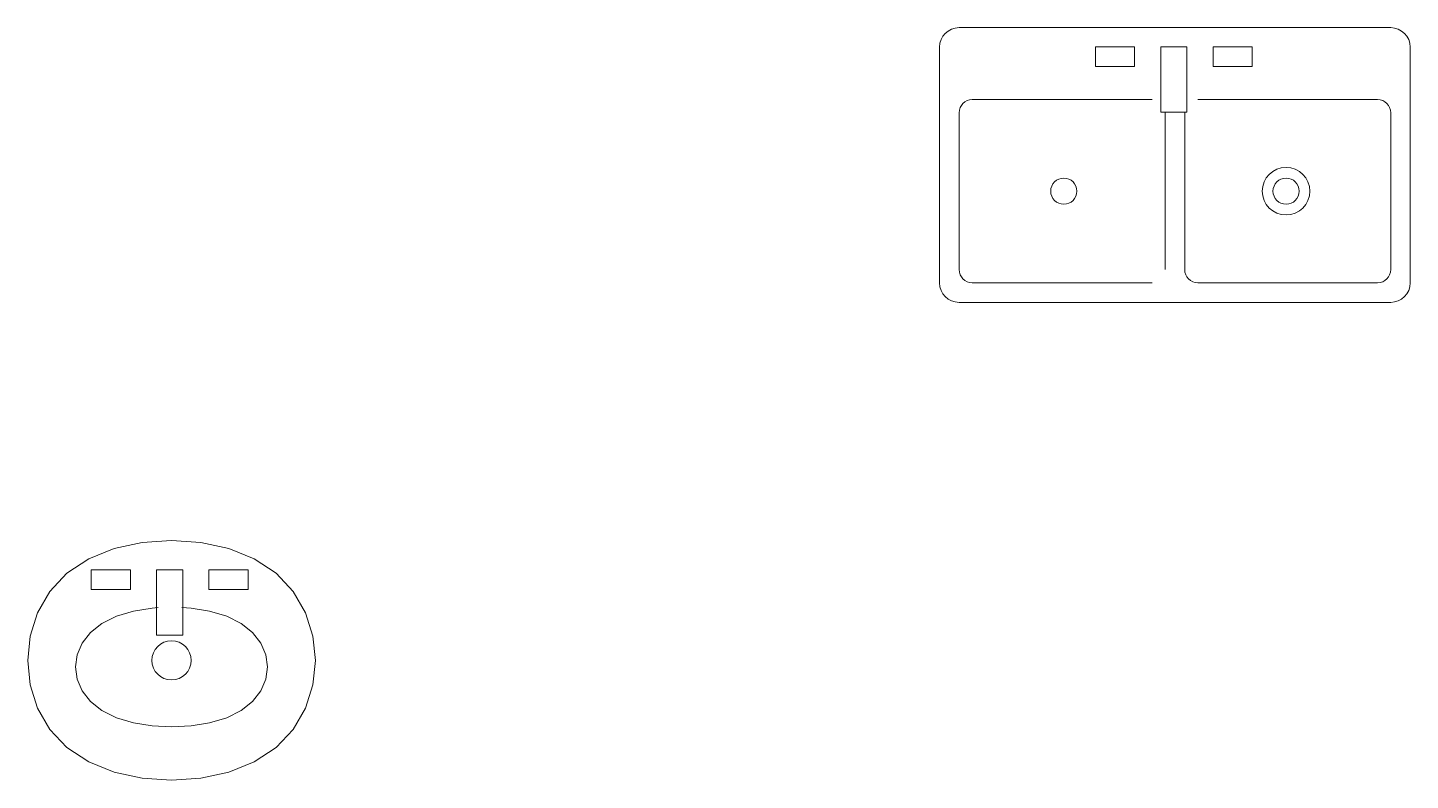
# Model space of a CAD drawing. Header units: inches. Extents: x 0 to 15350, y -6 to 2753.
# Drawn here: x 6005 to 6110.7, y 1526.1 to 1583.6 of the extents above; entities that cross this region are included whole.
import ezdxf

# ---------------------------------------------------------------- set-up
doc = ezdxf.new("R2010")
doc.units = ezdxf.units.IN
doc.header["$MEASUREMENT"] = 0
doc.layers.add('PLUMBING', color=3, linetype='Continuous', lineweight=20)

msp = doc.modelspace()

# ---------------------------------------------------------------- linework, layer by layer
at = {"layer": 'PLUMBING', "color": 3}
for p, q in [((6091.96, 1565.1), (6091.96, 1577.1)), ((6093.46, 1577.1), (6093.46, 1565.1))]:
    msp.add_line(p, q, dxfattribs=at)
for points in [[(6076.21, 1583.6), (6109.21, 1583.6)], [(6074.71, 1564.1), (6074.71, 1582.1)], [(6110.71, 1582.1), (6110.71, 1564.1)], [(6077.21, 1578.1), (6090.96, 1578.1)], [(6094.46, 1578.1), (6108.21, 1578.1)], [(6076.21, 1565.1), (6076.21, 1577.1)], [(6109.21, 1577.1), (6109.21, 1565.1)], [(6090.96, 1564.1), (6077.21, 1564.1)], [(6108.21, 1564.1), (6094.46, 1564.1)], [(6109.21, 1562.6), (6076.21, 1562.6)], [(6016.76, 1539.27), (6017.47, 1539.23), (6018.89, 1539), (6020.2, 1538.61), (6021.31, 1538.06), (6022.18, 1537.36), (6022.81, 1536.55), (6023.18, 1535.66), (6023.31, 1534.73), (6023.18, 1533.79), (6022.81, 1532.9), (6022.18, 1532.09), (6021.31, 1531.39), (6020.2, 1530.85), (6018.89, 1530.45), (6017.47, 1530.22), (6015.98, 1530.14), (6014.49, 1530.22), (6013.06, 1530.45), (6011.76, 1530.85), (6010.64, 1531.39), (6009.77, 1532.09), (6009.14, 1532.9), (6008.77, 1533.79), (6008.64, 1534.73), (6008.77, 1535.66), (6009.14, 1536.55), (6009.77, 1537.36), (6010.64, 1538.06), (6010.64, 1538.06)], [(6010.64, 1538.06), (6011.76, 1538.61), (6013.06, 1539), (6014.49, 1539.23), (6014.95, 1539.26)]]:
    msp.add_lwpolyline(points, dxfattribs=at)
at = {"layer": 'PLUMBING', "color": 3, "ltscale": 12}
for points in [[(6086.63, 1580.64), (6086.63, 1582.14), (6089.63, 1582.14), (6089.63, 1580.64)], [(6091.63, 1577.14), (6091.63, 1582.14), (6093.63, 1582.14), (6093.63, 1577.14)], [(6095.63, 1580.64), (6095.63, 1582.14), (6098.63, 1582.14), (6098.63, 1580.64)], [(6009.84, 1540.65), (6009.84, 1542.15), (6012.84, 1542.15), (6012.84, 1540.65)], [(6014.84, 1537.15), (6014.84, 1542.15), (6016.84, 1542.15), (6016.84, 1537.15)], [(6018.84, 1540.65), (6018.84, 1542.15), (6021.84, 1542.15), (6021.84, 1540.65)]]:
    msp.add_lwpolyline(points, close=True, dxfattribs=at)
at = {"layer": 'PLUMBING', "color": 3}
msp.add_lwpolyline([(6007.98, 1541.89), (6009.65, 1542.99), (6011.6, 1543.77), (6013.74, 1544.24), (6015.98, 1544.39), (6018.21, 1544.24), (6020.35, 1543.77), (6022.3, 1542.99), (6023.98, 1541.89), (6025.29, 1540.5), (6026.23, 1538.87), (6026.79, 1537.09), (6026.98, 1535.23), (6026.79, 1533.36), (6026.23, 1531.58), (6025.29, 1529.95), (6023.98, 1528.56), (6022.3, 1527.47), (6020.35, 1526.68), (6018.21, 1526.22), (6015.98, 1526.06), (6013.74, 1526.22), (6011.6, 1526.68), (6009.65, 1527.47), (6007.98, 1528.56), (6006.66, 1529.95), (6005.73, 1531.58), (6005.16, 1533.36), (6004.98, 1535.23), (6005.16, 1537.09), (6005.73, 1538.87), (6006.66, 1540.5), (6007.98, 1541.89)], close=True, dxfattribs=at)
at = {"layer": 'PLUMBING', "linetype": 'Continuous', "ltscale": 0.5}
msp.add_circle((6101.21, 1571.1), 1.82, dxfattribs=at)
at = {"layer": 'PLUMBING', "color": 3}
for centre, radius in [((6084.21, 1571.1), 1), ((6101.21, 1571.1), 1), ((6015.98, 1535.23), 1.5)]:
    msp.add_circle(centre, radius, dxfattribs=at)
for centre, radius, start, end in [((6076.21, 1582.1), 1.5, 90, 180), ((6109.21, 1582.1), 1.5, 0, 90), ((6077.21, 1577.1), 1, 90, 180), ((6108.21, 1577.1), 1, 0, 90), ((6077.21, 1565.1), 1, 180, 270), ((6094.46, 1565.1), 1, 180, 270), ((6108.21, 1565.1), 1, 270, 0), ((6076.21, 1564.1), 1.5, 180, 270), ((6109.21, 1564.1), 1.5, 270, 0)]:
    msp.add_arc(centre, radius, start, end, dxfattribs=at)

doc.saveas('drawing.dxf')
